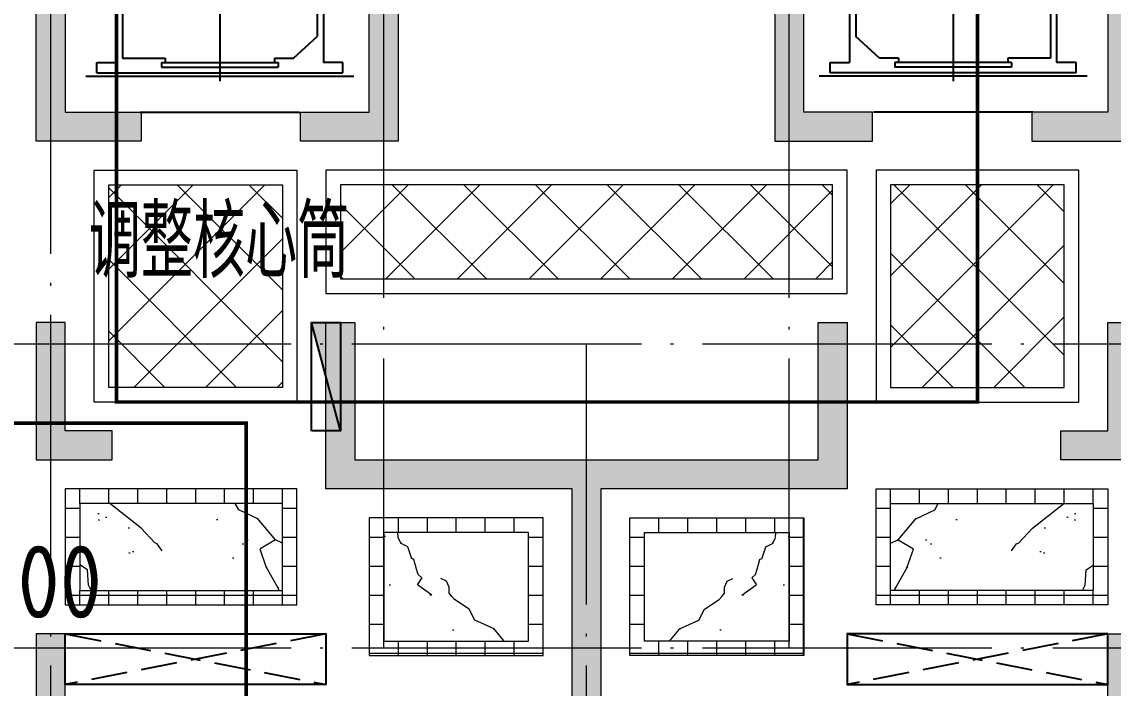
# Model space of a CAD drawing. Extents: x 1117549 to 1295333, y -232649 to -190649.
# Drawn here: x 1173199 to 1180737, y -213042 to -208443 of the extents above; entities that cross this region are included whole.
import ezdxf

# ---------------------------------------------------------------- set-up
doc = ezdxf.new("R2010")
doc.units = 0
doc.header["$LTSCALE"] = 1000
doc.header["$MEASUREMENT"] = 0
doc.linetypes.add('DASH', pattern=[0.35, 0.25, -0.1])
doc.linetypes.add('DOTE', pattern=[2.42, 2, -0.2, 0.02, -0.2])
for name, color, linetype, lineweight in [('A-c', 30, 'CONTINUOUS', 0), ('dote', 252, 'DOTE', 0), ('PUB_HATCH', 8, 'CONTINUOUS', 0), ('铺地', 147, 'CONTINUOUS', 0)]:
    doc.layers.add(name, color=color, linetype=linetype, lineweight=lineweight)
for name, color, linetype in [('A-Furniture', 252, 'CONTINUOUS'), ('A-Stair', 142, 'CONTINUOUS'), ('图层1', 6, 'CONTINUOUS')]:
    doc.layers.add(name, color=color, linetype=linetype)
doc.styles.get("Standard").update_dxf_attribs({"font": 'GBENOR', "bigfont": 'GBCBIG'})
pattern_1 = [(0, (0, 0), (0, 200), []), (90, (0, 0), (-200, 1e-14), [])]
pattern_2 = [(106.987212, (298.32, 964.27), (-617.07024, 2935.851545), [38.439, -8033.7354]), (133.19859, (111.2, 421.02), (-2755.56612, 2608.995087), [138.4757, -9554.821]), (125.945396, (161.28, 366.15), (-1124.212183, 1848.282164), [58.8322, -12295.9236]), (155, (126.7, 413.8), (507.1419, 1087.5693), [17.1429, -1782.857]), (136.56505, (324.57, 939.4), (-1631.35402, 760.71287), [36.1403, -3758.5928]), (236.469234, (324.57, 939.42), (-507.141923, -1087.569336), [57.7821, -12076.4664]), (144.215702, (391.75, 819.82), (-6018.274153, 4130.420836), [122.1575, -12704.3772]), (127.132996, (-486.99, 233.393), (-6128.2024835, 8153.8416955), [281.1783, -58766.2596]), (65, (-718.9, 360.6), (-1631.354, 760.713), [0, -1200]), (129.983106, (-687.33, 1203.21), (-3879.778216, 4457.277306), [189.1765, -19674.3576]), (146.4391104, (153.057, 1322.037), (-13667.902231, 9021.5544822), [268.7082, -56160.0072]), (147.8749836, (-274.68, 790.11), (-7649.628208, 4891.1336386), [138.2101, -28885.9176]), (141.75948, (16.416, 521.966), (-4386.9201272, 3369.7079667), [299.3871, -31136.2608]), (65, (-63.4, 352.8), (-1631.354, 760.713), [0, -1200]), (65, (-37.8, 362.1), (-1631.354, 760.713), [0, -1200]), (65, (-68.1, 525.2), (-1631.354, 760.713), [0, -1200]), (65, (-276.5, 579.8), (-1631.354, 760.713), [0, -1200]), (124.036243, (-218.73, 707.28), (-1124.21219, 1848.282151), [99.9592, -20891.4672]), (65, (-271.7, 788.6), (-1631.354, 760.713), [0, -1200]), (65, (-277.7, 622.9), (-1631.354, 760.713), [0, -1200]), (65, (-358, 724.2), (-1631.354, 760.713), [0, -1200]), (65, (-225.3, 598.5), (-1631.354, 760.713), [0, -1200]), (115.19443, (180.03, 1177.06), (-1124.212103, 1848.282217), [44.63, -9327.6696]), (155, (226.6, 1155.3), (507.1419, 1087.5693), [51.4286, -1748.5714]), (108.66778, (254.45, 1073), (-1741.282284, 4784.133775), [86.8966, -18161.3904]), (155, (270, 1065.8), (507.1419, 1087.5693), [17.1429, -1782.857]), (104.805571, (287.1, 1001.03), (-617.070277, 2935.851538), [66.945, -13991.5044]), (65, (103, 892.1), (-1631.354, 760.713), [0, -1200]), (65, (177.7, 1181), (-1631.354, 760.713), [0, -1200]), (65, (177.7, 1181), (-1631.354, 760.713), [0, -1200]), (94.357754, (161.03, 1217.44), (-109.928287, 4023.420902), [104.9003, -10909.6355]), (65, (68, 1227.5), (-1631.354, 760.713), [0, -1200]), (211.309932, (-687.33, 1203.21), (-2645.637823, -1414.425844), [123.6189, -12856.3656]), (73.130102, (-525.36, 982.665), (3440.065098, 11636.4062345), [121.2183, -25334.6256]), (112.862405, (-607.79, 724.77), (-2865.4943882, 6632.415991), [161.8263, -33821.6988]), (79.620874, (-656.73, 457.56), (1411.4973914, 7286.1289516), [271.654, -28252.02]), (65, (-716.6, 593.5), (-1631.354, 760.713), [0, -1200]), (83.434949, (-391.73, 863.6), (397.213645, 5110.990247), [54.2105, -11329.989]), (81.699244, (-385.53, 917.46), (507.14181, 1087.56936), [29.8294, -6234.3544]), (166.093723, (-381.22, 946.98), (-12433.761847, 3149.8513402), [148.489, -31034.1984]), (65, (-516.3, 840.5), (-1631.354, 760.713), [0, -1200]), (65, (-528.7, 983.5), (-1631.354, 760.713), [0, -1200]), (65, (-410.4, 748.6), (-1631.354, 760.713), [0, -1200]), (65, (-824.8, 771.7), (-1631.354, 760.713), [0, -1200]), (65, (-779.4, 686.7), (-1631.354, 760.713), [0, -1200]), (109.1449026, (-748.55, 1011.08), (-1741.2822883, 4784.133781), [135.3755, -28293.4824]), (119.582945, (-670.66, 873.88), (-1124.2120947, 1848.2822156), [157.765, -32972.8848]), (65, (-749, 1013), (-1631.354, 760.713), [0, -1200]), (65, (-739.8, 817.1), (-1631.354, 760.713), [0, -1200]), (65, (-749, 1013), (-1631.354, 760.713), [0, -1200]), (65, (-668, 872.9), (-1631.354, 760.713), [0, -1200]), (140.068583, (-490.18, 1098.67), (-4386.920137, 3369.70796), [44.3548, -9270.15]), (155, (-524.2, 1127.1), (507.1419, 1087.5693), [180, -1620]), (115.19443, (-1118.45, 1637.53), (-1124.212103, 1848.282217), [44.63, -9327.6696]), (65, (-913.3, 1174.6), (-1631.354, 760.713), [0, -1200]), (65, (-879.6, 1201.4), (-1631.354, 760.713), [0, -1200]), (65, (-979.7, 1077.9), (-1631.354, 760.713), [0, -1200]), (65, (-1090.3, 1342.2), (-1631.354, 760.713), [0, -1200]), (118.130102, (-940.95, 1409.74), (-1124.212101, 1848.282217), [85.7143, -17914.2852]), (155, (-808.9, 1348.2), (507.1419, 1087.5693), [145.7143, -1654.2857]), (65, (-811.4, 1349.6), (-1631.354, 760.713), [0, -1200]), (88.19859, (-1119.82, 1594.03), (-109.928274, 4023.420907), [43.5187, -9095.409]), (131.03751, (-1101.35, 1572.8), (-2755.56612, 2608.99509), [28.1396, -5881.175]), (131.03751, (-1082.87, 1551.6), (-2755.56612, 2608.99509), [28.1396, -5881.175]), (146.869898, (-981.36, 1485.33), (-7649.628168, 4891.133705), [121.2183, -25334.6256]), (155, (-1137.5, 1677.9), (507.1419, 1087.5693), [42.8571, -1757.1428]), (65, (-1247.5, 1583.8), (-1631.354, 760.713), [0, -1200])]
pattern_3 = [(180, (2354198.9, 0), (0, 200), []), (90, (2354198.9, 0), (200, 1e-14), [])]
pattern_4 = [(73.012788, (2353900.58, 964.27), (617.07024, 2935.851545), [38.439, -8033.7354]), (46.80141, (2354087.7, 421.02), (2755.56612, 2608.995087), [138.4757, -9554.821]), (54.054604, (2354037.62, 366.15), (1124.212183, 1848.282164), [58.8322, -12295.9236]), (25, (2354072.2, 413.8), (-507.1419, 1087.5693), [17.1429, -1782.857]), (43.43495, (2353874.33, 939.4), (1631.35402, 760.71287), [36.1403, -3758.5928]), (303.530766, (2353874.33, 939.42), (507.141923, -1087.569336), [57.7821, -12076.4664]), (35.784298, (2353807.15, 819.82), (6018.274153, 4130.420836), [122.1575, -12704.3772]), (52.867004, (2354685.892, 233.393), (6128.2024835, 8153.8416955), [281.1783, -58766.2596]), (115, (2354917.8, 360.6), (1631.354, 760.713), [0, -1200]), (50.016893, (2354886.23, 1203.21), (3879.778216, 4457.277306), [189.1765, -19674.3576]), (33.5608896, (2354045.844, 1322.037), (13667.902231, 9021.5544822), [268.7082, -56160.0072]), (32.1250164, (2354473.58, 790.11), (7649.628208, 4891.1336386), [138.2101, -28885.9176]), (38.24052, (2354182.485, 521.966), (4386.9201272, 3369.7079667), [299.3871, -31136.2608]), (115, (2354262.3, 352.8), (1631.354, 760.713), [0, -1200]), (115, (2354236.7, 362.1), (1631.354, 760.713), [0, -1200]), (115, (2354267, 525.2), (1631.354, 760.713), [0, -1200]), (115, (2354475.4, 579.8), (1631.354, 760.713), [0, -1200]), (55.963757, (2354417.63, 707.28), (1124.21219, 1848.282151), [99.9592, -20891.4672]), (115, (2354470.6, 788.6), (1631.354, 760.713), [0, -1200]), (115, (2354476.6, 622.9), (1631.354, 760.713), [0, -1200]), (115, (2354556.9, 724.2), (1631.354, 760.713), [0, -1200]), (115, (2354424.2, 598.5), (1631.354, 760.713), [0, -1200]), (64.80557, (2354018.87, 1177.06), (1124.212103, 1848.282217), [44.63, -9327.6696]), (25, (2353972.3, 1155.3), (-507.1419, 1087.5693), [51.4286, -1748.5714]), (71.33222, (2353944.45, 1073), (1741.282284, 4784.133775), [86.8966, -18161.3904]), (25, (2353928.9, 1065.8), (-507.1419, 1087.5693), [17.1429, -1782.857]), (75.194429, (2353911.8, 1001.03), (617.070277, 2935.851538), [66.945, -13991.5044]), (115, (2354095.9, 892.1), (1631.354, 760.713), [0, -1200]), (115, (2354021.2, 1181), (1631.354, 760.713), [0, -1200]), (115, (2354021.2, 1181), (1631.354, 760.713), [0, -1200]), (85.642247, (2354037.87, 1217.44), (109.928287, 4023.420902), [104.9003, -10909.6355]), (115, (2354130.8, 1227.5), (1631.354, 760.713), [0, -1200]), (328.690068, (2354886.23, 1203.21), (2645.637823, -1414.425844), [123.6189, -12856.3656]), (106.869898, (2354724.26, 982.665), (-3440.065098, 11636.4062345), [121.2183, -25334.6256]), (67.137595, (2354806.69, 724.77), (2865.4943882, 6632.415991), [161.8263, -33821.6988]), (100.379126, (2354855.63, 457.56), (-1411.4973914, 7286.1289516), [271.654, -28252.02]), (115, (2354915.5, 593.5), (1631.354, 760.713), [0, -1200]), (96.565051, (2354590.63, 863.6), (-397.213645, 5110.990247), [54.2105, -11329.989]), (98.300756, (2354584.43, 917.46), (-507.14181, 1087.56936), [29.8294, -6234.3544]), (13.906277, (2354580.12, 946.98), (12433.761847, 3149.8513402), [148.489, -31034.1984]), (115, (2354715.2, 840.5), (1631.354, 760.713), [0, -1200]), (115, (2354727.6, 983.5), (1631.354, 760.713), [0, -1200]), (115, (2354609.3, 748.6), (1631.354, 760.713), [0, -1200]), (115, (2355023.7, 771.7), (1631.354, 760.713), [0, -1200]), (115, (2354978.3, 686.7), (1631.354, 760.713), [0, -1200]), (70.8550974, (2354947.45, 1011.08), (1741.2822883, 4784.133781), [135.3755, -28293.4824]), (60.417055, (2354869.56, 873.88), (1124.2120947, 1848.2822156), [157.765, -32972.8848]), (115, (2354947.8, 1013), (1631.354, 760.713), [0, -1200]), (115, (2354938.7, 817.1), (1631.354, 760.713), [0, -1200]), (115, (2354947.8, 1013), (1631.354, 760.713), [0, -1200]), (115, (2354867, 872.9), (1631.354, 760.713), [0, -1200]), (39.931417, (2354689.08, 1098.67), (4386.920137, 3369.70796), [44.3548, -9270.15]), (25, (2354723.1, 1127.1), (-507.1419, 1087.5693), [180, -1620]), (64.80557, (2355317.36, 1637.53), (1124.212103, 1848.282217), [44.63, -9327.6696]), (115, (2355112.2, 1174.6), (1631.354, 760.713), [0, -1200]), (115, (2355078.5, 1201.4), (1631.354, 760.713), [0, -1200]), (115, (2355178.6, 1077.9), (1631.354, 760.713), [0, -1200]), (115, (2355289.2, 1342.2), (1631.354, 760.713), [0, -1200]), (61.869898, (2355139.85, 1409.74), (1124.212101, 1848.282217), [85.7143, -17914.2852]), (25, (2355007.8, 1348.2), (-507.1419, 1087.5693), [145.7143, -1654.2857]), (115, (2355010.3, 1349.6), (1631.354, 760.713), [0, -1200]), (91.80141, (2355318.72, 1594.03), (109.928274, 4023.420907), [43.5187, -9095.409]), (48.96249, (2355300.25, 1572.8), (2755.56612, 2608.99509), [28.1396, -5881.175]), (48.96249, (2355281.77, 1551.6), (2755.56612, 2608.99509), [28.1396, -5881.175]), (33.130102, (2355180.26, 1485.33), (7649.628168, 4891.133705), [121.2183, -25334.6256]), (25, (2355336.4, 1677.9), (-507.1419, 1087.5693), [42.8571, -1757.1428]), (115, (2355446.4, 1583.8), (1631.354, 760.713), [0, -1200])]
pattern_5 = [(45, (0, 0), (-247.48737, 247.48737), []), (135, (0, 0), (-247.48737, -247.48737), [])]

# ---------------------------------------------------------------- blocks, each defined once
blk = doc.blocks.new('A-Other-Elevator -a')
at = {"layer": 'A-Stair', "color": 0, "linetype": 'ByBlock', "lineweight": -2}
for p, q in [((0, 1915.2), (0, 215.2)), ((-428.9, 1803.2), (-428.9, 1849.5)), ((-378.4, 1826.4), (-428.9, 1826.4)), ((378.4, 1876.6), (-378.4, 1876.6)), ((-378.4, 1876.6), (-378.4, 1776.1)), ((378.4, 1876.6), (378.4, 1776.1)), ((378.4, 1826.4), (428.9, 1826.4)), ((428.9, 1803.2), (428.9, 1849.5)), ((378.4, 1776.1), (-378.4, 1776.1)), ((714.8, 1718.2), (-714.8, 1718.2)), ((-714.8, 1718.2), (-714.8, 342.7)), ((672.7, 1679.5), (-672.7, 1679.5)), ((-672.7, 1679.5), (-672.7, 522.2)), ((672.7, 1679.5), (672.7, 373.6)), ((714.8, 1718.2), (714.8, 342.7)), ((925, 1065.2), (-925, 1065.2)), ((-765.2, 1042), (-765.2, 1088.4)), ((-714.8, 1065.2), (-765.2, 1065.2)), ((714.8, 1065.2), (765.2, 1065.2)), ((765.2, 1042), (765.2, 1088.4)), ((-509.4, 373.6), (-672.7, 522.2)), ((-849.3, 342.7), (-714.8, 342.7)), ((-849.3, 273.2), (-849.3, 342.7)), ((-378.4, 373.6), (-509.4, 373.6)), ((403.6, 342.7), (-403.6, 342.7)), ((-403.6, 342.7), (-403.6, 311.8)), ((403.6, 311.8), (-403.6, 311.8)), ((-378.4, 373.6), (-378.4, 342.7)), ((378.4, 373.6), (378.4, 342.7)), ((672.7, 373.6), (378.4, 373.6)), ((403.6, 342.7), (403.6, 311.8)), ((849.3, 342.7), (714.8, 342.7)), ((849.3, 273.2), (849.3, 342.7)), ((925, 250), (-925, 250)), ((849.3, 273.2), (-849.3, 273.2)), ((550, 0), (-550, 0))]:
    blk.add_line(p, q, dxfattribs=at)
for centre in [(0, 1826.4), (0, 1065.2)]:
    blk.add_ellipse(centre, major_axis=(-60.1, 0), ratio=0.918919, start_param=-1.570796, end_param=4.712389, dxfattribs=at)
blk = doc.blocks.new('sgsgdgsg')
at = {"layer": '图层1'}
blk.add_hatch(color=1, dxfattribs=at).paths.add_polyline_path([(1173922.9, -210392.6), (1174672.9, -210392.6), (1174672.9, -210192.6)])
at = {"layer": '图层1', "color": 1}
blk.add_line((1173922.9, -210392.6), (1174672.9, -210192.6), dxfattribs=at)
blk.add_lwpolyline([(1173922.9, -210192.6), (1174672.9, -210192.6), (1174672.9, -210392.6), (1173922.9, -210392.6)], close=True, dxfattribs=at)
blk = doc.blocks.new('dsdgd')
at = {"layer": 'PUB_HATCH'}
h = blk.add_hatch(color=256, dxfattribs=at)
h.paths.add_polyline_path([(1180899.5, -214316.7), (1180699.5, -214316.7), (1180699.5, -212666.7), (1180899.5, -212666.7)])
h.paths.add_polyline_path([(1186399.5, -212666.7), (1185499.5, -212666.7), (1185499.5, -214316.7), (1185699.5, -214316.7), (1185699.5, -212866.7), (1186399.5, -212866.7)])
h.paths.add_polyline_path([(1186399.5, -211466.7), (1184299.5, -211466.7), (1184299.5, -210566.7), (1184499.5, -210566.7), (1184499.5, -211266.7), (1186399.5, -211266.7)])
h.paths.add_polyline_path([(1188849.5, -210566.7), (1189599.5, -210566.7), (1189599.5, -212866.7), (1188849.5, -212866.7), (1188849.5, -212666.7), (1189399.5, -212666.7), (1189399.5, -210766.7), (1188849.5, -210766.7)])
h.paths.add_polyline_path([(1188949.5, -217966.7), (1189599.5, -217966.7), (1189599.5, -216316.7), (1189399.5, -216316.7), (1189399.5, -217766.7), (1188949.5, -217766.7)])
h.paths.add_polyline_path([(1185499.5, -217766.7), (1185174.5, -217766.7), (1185174.5, -217966.7), (1185499.5, -217966.7), (1185499.5, -219016.7), (1185174.5, -219016.7), (1185174.5, -219216.7), (1185699.5, -219216.7), (1185699.5, -217266.7), (1186899.5, -217266.7), (1186899.5, -217966.7), (1187099.5, -217966.7), (1187099.5, -217066.7), (1185499.5, -217066.7)])
h.paths.add_polyline_path([(1180899.5, -217766.7), (1181224.4, -217766.7), (1181224.4, -217966.7), (1180899.5, -217966.7), (1180899.5, -219016.7), (1181224.4, -219016.7), (1181224.4, -219216.7), (1180699.5, -219216.7), (1180699.5, -217066.7), (1180899.5, -217066.7)])
h.paths.add_polyline_path([(1180899.5, -210516.7), (1180899.5, -211466.7), (1180374.5, -211466.7), (1180374.5, -211266.7), (1180699.5, -211266.7), (1180699.5, -210516.7)])
h.paths.add_polyline_path([(1178999.5, -201116.7), (1177799.5, -201116.7), (1177799.5, -201316.7), (1178999.5, -201316.7)])
h.paths.add_polyline_path([(1179049.5, -203316.7), (1178399.5, -203316.7), (1178399.5, -203966.6), (1178599.5, -203966.6), (1178599.5, -203516.7), (1179049.5, -203516.7)])
h.paths.add_polyline_path([(1179074.5, -209266.7), (1179074.5, -209066.7), (1178599.5, -209066.7), (1178599.5, -206966.7), (1180699.5, -206966.7), (1180699.5, -209066.7), (1180174.5, -209066.7), (1180174.5, -209266.7), (1180899.5, -209266.7), (1180899.5, -206766.7), (1178399.5, -206766.7), (1178399.5, -209266.7)])
h.paths.add_polyline_path([(1184299.5, -206166.6), (1184499.5, -206166.6), (1184499.5, -205716.7), (1184949.5, -205716.7), (1184949.5, -205516.7), (1184299.5, -205516.7), (1183849.5, -205516.7), (1183849.5, -205716.7), (1184299.5, -205716.7)])
h.paths.add_polyline_path([(1188949.5, -206966.7), (1189599.5, -206966.7), (1189599.5, -208066.6), (1189399.5, -208066.6), (1189399.5, -207166.7), (1188949.5, -207166.7)])
h.paths.add_polyline_path([(1187049.5, -205516.7), (1187699.5, -205516.7), (1187699.5, -207166.7), (1187499.5, -207166.7), (1187499.5, -205716.7), (1187049.5, -205716.7)])
h.paths.add_polyline_path([(1181799.5, -205716.7), (1180699.5, -205716.7), (1180699.5, -205066.8), (1180899.5, -205066.8), (1180899.5, -205516.7), (1181799.5, -205516.7)])
h.paths.add_polyline_path([(1180249.5, -203316.7), (1180899.5, -203316.7), (1180899.5, -203966.6), (1180699.5, -203966.6), (1180699.5, -203516.7), (1180249.5, -203516.7)])
h.paths.add_polyline_path([(1180249.5, -201116.7), (1180899.5, -201116.7), (1180899.5, -201766.6), (1180699.5, -201766.6), (1180699.5, -201316.7), (1180249.5, -201316.7)])
h.paths.add_polyline_path([(1173299.5, -214316.7), (1173499.5, -214316.7), (1173499.5, -212666.7), (1173299.5, -212666.7)])
h.paths.add_polyline_path([(1167799.5, -212666.7), (1168699.5, -212666.7), (1168699.5, -214316.7), (1168499.5, -214316.7), (1168499.5, -212866.7), (1167799.5, -212866.7)])
h.paths.add_polyline_path([(1167799.5, -211466.7), (1169899.5, -211466.7), (1169899.5, -210566.7), (1169699.5, -210566.7), (1169699.5, -211266.7), (1167799.5, -211266.7)])
h.paths.add_polyline_path([(1165349.5, -210566.7), (1164599.5, -210566.7), (1164599.5, -212866.7), (1165349.5, -212866.7), (1165349.5, -212666.7), (1164799.5, -212666.7), (1164799.5, -210766.7), (1165349.5, -210766.7)])
h.paths.add_polyline_path([(1165249.5, -217966.7), (1164599.5, -217966.7), (1164599.5, -216316.7), (1164799.5, -216316.7), (1164799.5, -217766.7), (1165249.5, -217766.7)])
h.paths.add_polyline_path([(1168699.5, -217766.7), (1169024.4, -217766.7), (1169024.4, -217966.7), (1168699.5, -217966.7), (1168699.5, -219016.7), (1169024.4, -219016.7), (1169024.4, -219216.7), (1168499.5, -219216.7), (1168499.5, -217266.7), (1167299.5, -217266.7), (1167299.5, -217966.7), (1167099.5, -217966.7), (1167099.5, -217066.7), (1168699.5, -217066.7)])
h.paths.add_polyline_path([(1173299.5, -217766.7), (1172974.5, -217766.7), (1172974.5, -217966.7), (1173299.5, -217966.7), (1173299.5, -219016.7), (1172974.5, -219016.7), (1172974.5, -219216.7), (1173499.5, -219216.7), (1173499.5, -217066.7), (1173299.5, -217066.7)])
h.paths.add_polyline_path([(1177899.5, -218316.7), (1177899.5, -219216.7), (1177699.5, -219216.7), (1177699.5, -218516.7), (1176499.5, -218516.7), (1176499.5, -219216.7), (1176299.5, -219216.7), (1176299.5, -218316.7), (1176999.5, -218316.7), (1176999.5, -217066.7), (1177199.5, -217066.7), (1177199.5, -218316.7)])
h.paths.add_polyline_path([(1177199.5, -211666.7), (1177199.5, -213116.7), (1176999.5, -213116.7), (1176999.5, -211666.7), (1175299.5, -211666.7), (1175299.5, -210516.7), (1175499.5, -210516.7), (1175499.5, -211466.7), (1178699.5, -211466.7), (1178699.5, -210516.7), (1178899.5, -210516.7), (1178899.5, -211666.7)])
h.paths.add_polyline_path([(1173299.5, -210516.7), (1173299.5, -211466.7), (1173824.4, -211466.7), (1173824.4, -211266.7), (1173499.5, -211266.7), (1173499.5, -210516.7)])
h.paths.add_polyline_path([(1175199.5, -201116.7), (1176399.5, -201116.7), (1176399.5, -201316.7), (1175199.5, -201316.7)])
h.paths.add_polyline_path([(1175149.5, -203316.7), (1175799.5, -203316.7), (1175799.5, -203966.6), (1175599.5, -203966.6), (1175599.5, -203516.7), (1175149.5, -203516.7)])
h.paths.add_polyline_path([(1175124.5, -209266.7), (1175124.5, -209066.7), (1175599.5, -209066.7), (1175599.5, -206966.7), (1173499.5, -206966.7), (1173499.5, -209066.7), (1174024.5, -209066.7), (1174024.5, -209266.7), (1173299.5, -209266.7), (1173299.5, -206766.7), (1175799.5, -206766.7), (1175799.5, -209266.7)])
h.paths.add_polyline_path([(1169899.5, -206166.6), (1169699.5, -206166.6), (1169699.5, -205716.7), (1169249.5, -205716.7), (1169249.5, -205516.7), (1169899.5, -205516.7), (1170349.5, -205516.7), (1170349.5, -205716.7), (1169899.5, -205716.7)])
h.paths.add_polyline_path([(1165249.5, -206966.7), (1164599.5, -206966.7), (1164599.5, -208066.6), (1164799.5, -208066.6), (1164799.5, -207166.7), (1165249.5, -207166.7)])
h.paths.add_polyline_path([(1167149.5, -205516.7), (1166499.5, -205516.7), (1166499.5, -207166.7), (1166699.5, -207166.7), (1166699.5, -205716.7), (1167149.5, -205716.7)])
h.paths.add_polyline_path([(1172399.5, -205716.7), (1173499.5, -205716.7), (1173499.5, -205066.8), (1173299.5, -205066.8), (1173299.5, -205516.7), (1172399.5, -205516.7)])
h.paths.add_polyline_path([(1173949.5, -203316.7), (1173299.5, -203316.7), (1173299.5, -203966.6), (1173499.5, -203966.6), (1173499.5, -203516.7), (1173949.5, -203516.7)])
h.paths.add_polyline_path([(1173949.5, -201116.7), (1173299.5, -201116.7), (1173299.5, -201766.6), (1173499.5, -201766.6), (1173499.5, -201316.7), (1173949.5, -201316.7)])
at = {"layer": 'A-c', "elevation": 0}
for points in [[(1175124.5, -209266.7), (1175124.5, -209066.7), (1175599.5, -209066.7), (1175599.5, -206966.7), (1173499.5, -206966.7), (1173499.5, -209066.7), (1174024.5, -209066.7), (1174024.5, -209266.7), (1173299.5, -209266.7), (1173299.5, -206766.7), (1175799.5, -206766.7), (1175799.5, -209266.7)], [(1179074.5, -209266.7), (1179074.5, -209066.7), (1178599.5, -209066.7), (1178599.5, -206966.7), (1180699.5, -206966.7), (1180699.5, -209066.7), (1180174.5, -209066.7), (1180174.5, -209266.7), (1180899.5, -209266.7), (1180899.5, -206766.7), (1178399.5, -206766.7), (1178399.5, -209266.7)]]:
    blk.add_lwpolyline(points, close=True, dxfattribs=at)
at = {"layer": 'A-c'}
for points in [[(1173299.5, -210516.7), (1173299.5, -211466.7), (1173824.4, -211466.7), (1173824.4, -211266.7), (1173499.5, -211266.7), (1173499.5, -210516.7)], [(1180899.5, -210516.7), (1180899.5, -211466.7), (1180374.5, -211466.7), (1180374.5, -211266.7), (1180699.5, -211266.7), (1180699.5, -210516.7)], [(1173299.5, -214316.7), (1173499.5, -214316.7), (1173499.5, -212666.7), (1173299.5, -212666.7)], [(1180899.5, -214316.7), (1180699.5, -214316.7), (1180699.5, -212666.7), (1180899.5, -212666.7)]]:
    blk.add_lwpolyline(points, close=True, dxfattribs=at)
blk.add_lwpolyline([(1177199.5, -211666.7), (1177199.5, -213116.7), (1176999.5, -213116.7), (1176999.5, -211666.7), (1175299.5, -211666.7), (1175299.5, -210516.7), (1175499.5, -210516.7), (1175499.5, -211466.7), (1178699.5, -211466.7), (1178699.5, -210516.7), (1178899.5, -210516.7), (1178899.5, -211666.7), (1177199.5, -211666.7)], dxfattribs=at)

msp = doc.modelspace()

# ---------------------------------------------------------------- hatches: boundary and pattern name
at = {"layer": '铺地'}
h = msp.add_hatch(dxfattribs=at)
h.set_pattern_fill('_USER', color=256, scale=350, angle=45, style=0, double=1, pattern_type=0)
h.set_pattern_definition(pattern_5)
h.paths.add_polyline_path([(1174999.5, -209566.7), (1174999.5, -210966.7), (1173799.5, -210966.7), (1173799.5, -209566.7)])
h = msp.add_hatch(dxfattribs=at)
h.set_pattern_fill('_USER', color=256, scale=350, angle=45, style=0, double=1, pattern_type=0)
h.set_pattern_definition(pattern_5)
h.paths.add_polyline_path([(1175399.5, -210216.7), (1178799.5, -210216.7), (1178799.5, -209566.7), (1175399.5, -209566.7)])
h = msp.add_hatch(dxfattribs=at)
h.set_pattern_fill('_USER', color=256, scale=350, angle=45, style=0, double=1, pattern_type=0)
h.set_pattern_definition(pattern_5)
h.paths.add_polyline_path([(1179199.5, -210966.7), (1180399.5, -210966.7), (1180399.5, -209566.7), (1179199.5, -209566.7)])
h = msp.add_hatch(dxfattribs=at)
h.set_pattern_fill('_USER', color=256, scale=200, style=0, double=1, pattern_type=0)
h.set_pattern_definition(pattern_1)
h.paths.add_polyline_path([(1174999.5, -211766.7), (1173599.5, -211766.7), (1173599.5, -212366.7), (1174999.5, -212366.7)], flags=16)
h.paths.add_polyline_path([(1175099.5, -211666.7), (1173499.5, -211666.7), (1173499.5, -212466.7), (1175099.5, -212466.7)])
h = msp.add_hatch(dxfattribs=at)
h.set_pattern_fill('_USER', color=256, scale=200, style=0, double=1, pattern_type=0)
h.set_pattern_definition(pattern_3)
h.paths.add_polyline_path([(1179199.5, -211766.7), (1180599.5, -211766.7), (1180599.5, -212366.7), (1179199.5, -212366.7)], flags=16)
h.paths.add_polyline_path([(1179099.5, -211666.7), (1180699.5, -211666.7), (1180699.5, -212466.7), (1179099.5, -212466.7)])
h = msp.add_hatch(dxfattribs=at)
h.set_pattern_fill('大理石', color=256, scale=400, angle=65, style=0)
h.set_pattern_definition(pattern_2)
h.paths.add_polyline_path([(1174999.5, -211766.7), (1173599.5, -211766.7), (1173599.5, -212366.7), (1174999.5, -212366.7)])
h = msp.add_hatch(dxfattribs=at)
h.set_pattern_fill('大理石', color=256, scale=400, angle=65, style=0)
h.set_pattern_definition(pattern_4)
h.paths.add_polyline_path([(1179199.5, -211766.7), (1180599.5, -211766.7), (1180599.5, -212366.7), (1179199.5, -212366.7)])
h = msp.add_hatch(dxfattribs=at)
h.set_pattern_fill('_USER', color=256, scale=200, style=0, double=1, pattern_type=0)
h.set_pattern_definition(pattern_1)
h.paths.add_polyline_path([(1175699.5, -212716.7), (1176699.5, -212716.7), (1176699.5, -211966.7), (1175699.5, -211966.7)], flags=16)
h.paths.add_polyline_path([(1175599.5, -212816.7), (1176799.5, -212816.7), (1176799.5, -211866.7), (1175599.5, -211866.7)])
h = msp.add_hatch(dxfattribs=at)
h.set_pattern_fill('_USER', color=256, scale=200, style=0, double=1, pattern_type=0)
h.set_pattern_definition(pattern_3)
h.paths.add_polyline_path([(1178499.5, -212716.7), (1177499.5, -212716.7), (1177499.5, -211966.7), (1178499.5, -211966.7)], flags=16)
h.paths.add_polyline_path([(1178599.5, -212816.7), (1177399.5, -212816.7), (1177399.5, -211866.7), (1178599.5, -211866.7)])
h = msp.add_hatch(dxfattribs=at)
h.set_pattern_fill('大理石', color=256, scale=400, angle=65, style=0)
h.set_pattern_definition(pattern_2)
h.paths.add_polyline_path([(1175699.5, -212716.7), (1176699.5, -212716.7), (1176699.5, -211966.7), (1175699.5, -211966.7)])
h = msp.add_hatch(dxfattribs=at)
h.set_pattern_fill('大理石', color=256, scale=400, angle=65, style=0)
h.set_pattern_definition(pattern_4)
h.paths.add_polyline_path([(1178499.5, -212716.7), (1177499.5, -212716.7), (1177499.5, -211966.7), (1178499.5, -211966.7)])

# ---------------------------------------------------------------- linework, layer by layer
at = {"layer": 'A-Furniture', "linetype": 'DASH'}
for p, q in [((1173499.5, -212666.7, 0), (1175299.5, -213016.7, 0)), ((1175299.5, -212666.7, 0), (1173499.5, -213016.7, 0)), ((1180699.5, -212666.7, 0), (1178899.5, -213016.7, 0)), ((1178899.5, -212666.7, 0), (1180699.5, -213016.7, 0))]:
    msp.add_line(p, q, dxfattribs=at)
at = {"layer": 'A-Furniture', "elevation": 0}
for points in [[(1173499.5, -212666.7), (1175299.5, -212666.7), (1175299.5, -213016.7), (1173499.5, -213016.7)], [(1180699.5, -212666.7), (1178899.5, -212666.7), (1178899.5, -213016.7), (1180699.5, -213016.7)]]:
    msp.add_lwpolyline(points, close=True, dxfattribs=at)
at = {"layer": 'dote'}
for p, q in [((1173399.5, -219724.4, 0), (1173399.5, -199574.9, 0)), ((1175699.5, -212766.7, 0), (1175699.5, -199574.9, 0)), ((1178499.5, -212766.7, 0), (1178499.5, -199631.4, 0)), ((1191999.5, -210666.7), (1162199.5, -210666.7)), ((1177099.5, -219724.4, 0), (1177099.5, -210666.7, 0)), ((1191999.5, -212766.7), (1162199.5, -212766.7))]:
    msp.add_line(p, q, dxfattribs=at)
at = {"layer": '铺地', "color": 241, "linetype": 'DASH', "const_width": 25, "elevation": 0}
msp.add_lwpolyline([(1173852.6, -207348.5), (1179799.5, -207348.5), (1179799.5, -211066.7), (1173852.6, -211066.7)], close=True, dxfattribs=at)
at = {"layer": '铺地'}
for points in [[(1175099.5, -211066.7), (1173699.5, -211066.7), (1173699.5, -209466.7), (1175099.5, -209466.7)], [(1175299.5, -210316.7), (1178899.5, -210316.7), (1178899.5, -209466.7), (1175299.5, -209466.7)], [(1179099.5, -211066.7), (1180499.5, -211066.7), (1180499.5, -209466.7), (1179099.5, -209466.7)], [(1174999.5, -210966.7), (1173799.5, -210966.7), (1173799.5, -209566.7), (1174999.5, -209566.7)], [(1175399.5, -210216.7), (1178799.5, -210216.7), (1178799.5, -209566.7), (1175399.5, -209566.7)], [(1179199.5, -210966.7), (1180399.5, -210966.7), (1180399.5, -209566.7), (1179199.5, -209566.7)], [(1175099.5, -211666.7), (1173499.5, -211666.7), (1173499.5, -212466.7), (1175099.5, -212466.7)], [(1179099.5, -211666.7), (1180699.5, -211666.7), (1180699.5, -212466.7), (1179099.5, -212466.7)], [(1174999.5, -211766.7), (1173599.5, -211766.7), (1173599.5, -212366.7), (1174999.5, -212366.7)], [(1179199.5, -211766.7), (1180599.5, -211766.7), (1180599.5, -212366.7), (1179199.5, -212366.7)], [(1175599.5, -212816.7), (1176799.5, -212816.7), (1176799.5, -211866.7), (1175599.5, -211866.7)], [(1178599.5, -212816.7), (1177399.5, -212816.7), (1177399.5, -211866.7), (1178599.5, -211866.7)], [(1175699.5, -212716.7), (1176699.5, -212716.7), (1176699.5, -211966.7), (1175699.5, -211966.7)], [(1178499.5, -212716.7), (1177499.5, -212716.7), (1177499.5, -211966.7), (1178499.5, -211966.7)]]:
    msp.add_lwpolyline(points, close=True, dxfattribs=at)
at = {"layer": '铺地', "color": 241, "linetype": 'DASH', "const_width": 25}
msp.add_lwpolyline([(1172362.2, -211212.1), (1174749.5, -211212.1), (1174749.5, -213411.6), (1172362.2, -213411.6)], close=True, dxfattribs=at)

# ---------------------------------------------------------------- block references
at = {"layer": 'A-c'}
msp.add_blockref('dsdgd', (0, 0), dxfattribs=at)
at = {"layer": 'A-Stair', "xscale": -1}
msp.add_blockref('A-Other-Elevator -a', (1174567.3, -209066.7, 0), dxfattribs=at)
at = {"layer": 'A-Stair'}
msp.add_blockref('A-Other-Elevator -a', (1179631.6, -209066.7, 0), dxfattribs=at)
at = {"layer": '图层1', "color": 3, "rotation": 90}
msp.add_blockref('sgsgdgsg', (965006.8, -1385189.6), dxfattribs=at)

# ---------------------------------------------------------------- texts
at = {"layer": '铺地', "color": 241, "linetype": 'DASH'}
for s, p in [('调整核心筒', (1173661.3, -210210.2)), ('缩小200', (1172158.6, -212558.8))]:
    msp.add_text(s, height=500, dxfattribs=at).set_placement(p)

doc.saveas('drawing.dxf')
